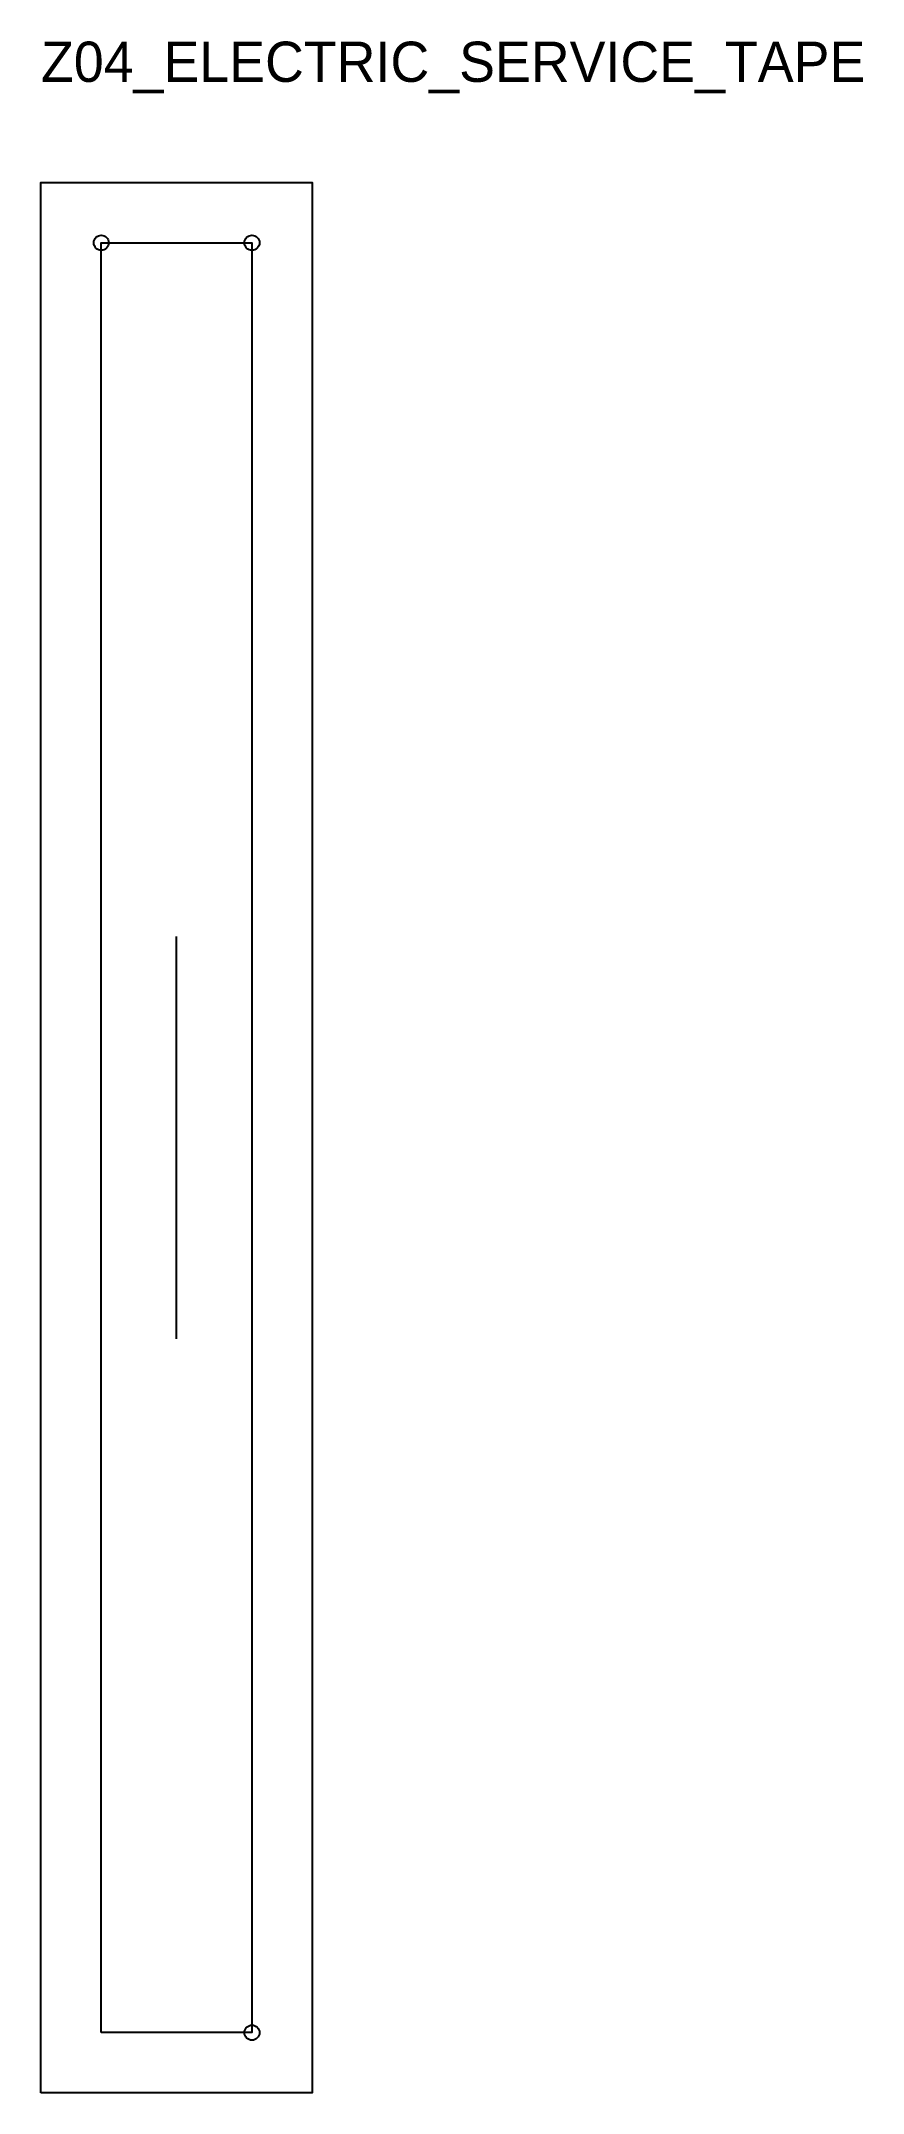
# Model space of a CAD drawing. Header units: millimetres. Extents: x -12 to 152, y -12 to 396.
import ezdxf

# ---------------------------------------------------------------- set-up
doc = ezdxf.new("R2010")
doc.units = ezdxf.units.MM
for name, color, linetype in [('CUT', 1, 'Continuous'), ('GRAIN', 3, 'Continuous'), ('ID', 7, 'Continuous'), ('NOTCH', 2, 'Continuous'), ('SEAM', 5, 'Continuous')]:
    doc.layers.add(name, color=color, linetype=linetype)

msp = doc.modelspace()

# ---------------------------------------------------------------- linework, layer by layer
at = {"layer": 'CUT'}
msp.add_lwpolyline([(-12, -12), (-12, 367.96), (42, 367.96), (42, -12), (-12, -12)], close=True, dxfattribs=at)
at = {"layer": 'GRAIN'}
msp.add_line((15, 137.98), (15, 217.98), dxfattribs=at)
at = {"layer": 'NOTCH'}
for centre in [(0, 355.96), (30, 355.96), (30, 355.96), (30, 0)]:
    msp.add_circle(centre, 1.5, dxfattribs=at)
at = {"layer": 'SEAM'}
msp.add_lwpolyline([(0, 0), (0, 355.96), (30, 355.96), (30, 0)], close=True, dxfattribs=at)

# ---------------------------------------------------------------- texts
at = {"layer": 'ID'}
msp.add_text('Z04_ELECTRIC_SERVICE_TAPE', height=8, dxfattribs=at).set_placement((-12, 387.96))

doc.saveas('drawing.dxf')
